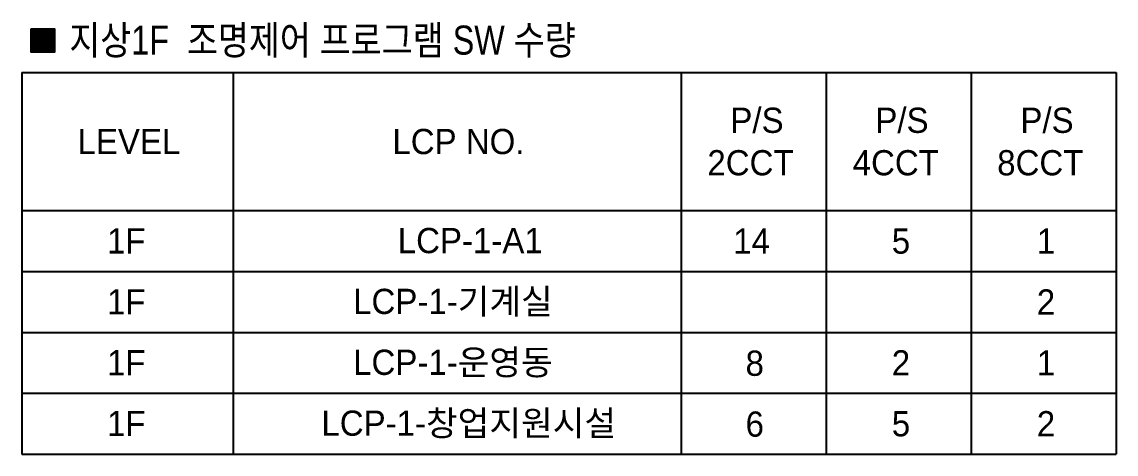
# Model space of a CAD drawing. Header units: millimetres. Extents: x 39625 to 501091, y -351975 to 836145.
# Drawn here: x 44695 to 79629, y -279796 to -265985 of the extents above; entities that cross this region are included whole.
import ezdxf

# ---------------------------------------------------------------- set-up
doc = ezdxf.new("R2010")
doc.units = ezdxf.units.MM
doc.header["$LTSCALE"] = 150
doc.layers.add('-----30 Text', color=2, linetype='Continuous')
doc.styles.add('ELEC', font='Dotum.ttf')

msp = doc.modelspace()

# ---------------------------------------------------------------- hatches: boundary and pattern name
at = {"layer": '-----30 Text'}
h = msp.add_hatch(dxfattribs=at)
h.set_pattern_fill('ANSI31', color=256, scale=2.180662, style=0)
h.set_pattern_definition([(45, (1581907.7512, -660737.69768), (-0.19274513219, 0.19274513219), [])])
h.paths.add_polyline_path([(44995, -266210), (45740, -266210), (45740, -266954), (44995, -266954)])

# ---------------------------------------------------------------- linework, layer by layer
msp.add_lwpolyline([(44995, -266210), (45740, -266210), (45740, -266954), (44995, -266954)], close=True, dxfattribs=at)
at = {"color": 3}
for p, q in [((44695, -267598), (44695, -279796)), ((44695, -267598), (65740, -267598)), ((51440, -267598), (51440, -279796)), ((65740, -267598), (65740, -273961)), ((65740, -267598), (65740, -279796)), ((65740, -267598), (79629, -267598)), ((70370, -267598), (70370, -279796)), ((74999, -267598), (74999, -279796)), ((79629, -267598), (79629, -279796)), ((44695, -272016), (65740, -272016)), ((65740, -272016), (79629, -272016)), ((44695, -273961), (65740, -273961)), ((65740, -273961), (79629, -273961)), ((44695, -275906), (65740, -275906)), ((65740, -275906), (79629, -275906)), ((44695, -277851), (65740, -277851)), ((65740, -277851), (79629, -277851)), ((44695, -279796), (65740, -279796)), ((65740, -279796), (79629, -279796))]:
    msp.add_line(p, q, dxfattribs=at)

# ---------------------------------------------------------------- texts
at = {"layer": '-----30 Text', "style": 'ELEC', "width": 0.85}
msp.add_text('지상1F  조명제어 프로그램 SW 수량', height=927.35, dxfattribs=at).set_placement((46209, -267031))
at = {"layer": '-----30 Text', "style": 'ELEC'}
for s, height, p in [(' P/S', 805.8, (67021, -269532)), (' P/S', 805.8, (71650, -269532)), (' P/S', 805.8, (76280, -269532)), (' LEVEL', 805.8, (46179, -270210)), (' LCP NO.', 805.8, (56231, -270211)), ('2CCT', 805.8, (66580, -270889)), ('4CCT', 805.8, (71219, -270889)), ('8CCT', 805.8, (75832, -270889)), ('1F', 805.8, (47413, -273386)), ('LCP-1-A1', 805.8, (56695, -273375)), ('14', 805.8, (67404, -273392)), ('5', 806, (72467, -273392)), ('1', 806, (77097, -273392)), ('1F', 805.8, (47413, -275331)), ('LCP-1-기계실', 805.8, (55271, -275319)), ('2', 806, (77097, -275337)), ('1F', 805.8, (47413, -277276)), ('LCP-1-운영동', 805.8, (55271, -277264)), ('8', 806, (67799, -277294)), ('2', 806, (72467, -277282)), ('1', 806, (77097, -277282)), ('1F', 805.8, (47413, -279221)), ('LCP-1-창업지원시설', 805.84, (54258, -279209)), ('2', 806, (77097, -279227)), ('6', 806, (67799, -279239)), ('5', 806, (72467, -279227))]:
    msp.add_text(s, height=height, dxfattribs=at).set_placement(p)

doc.saveas('drawing.dxf')
